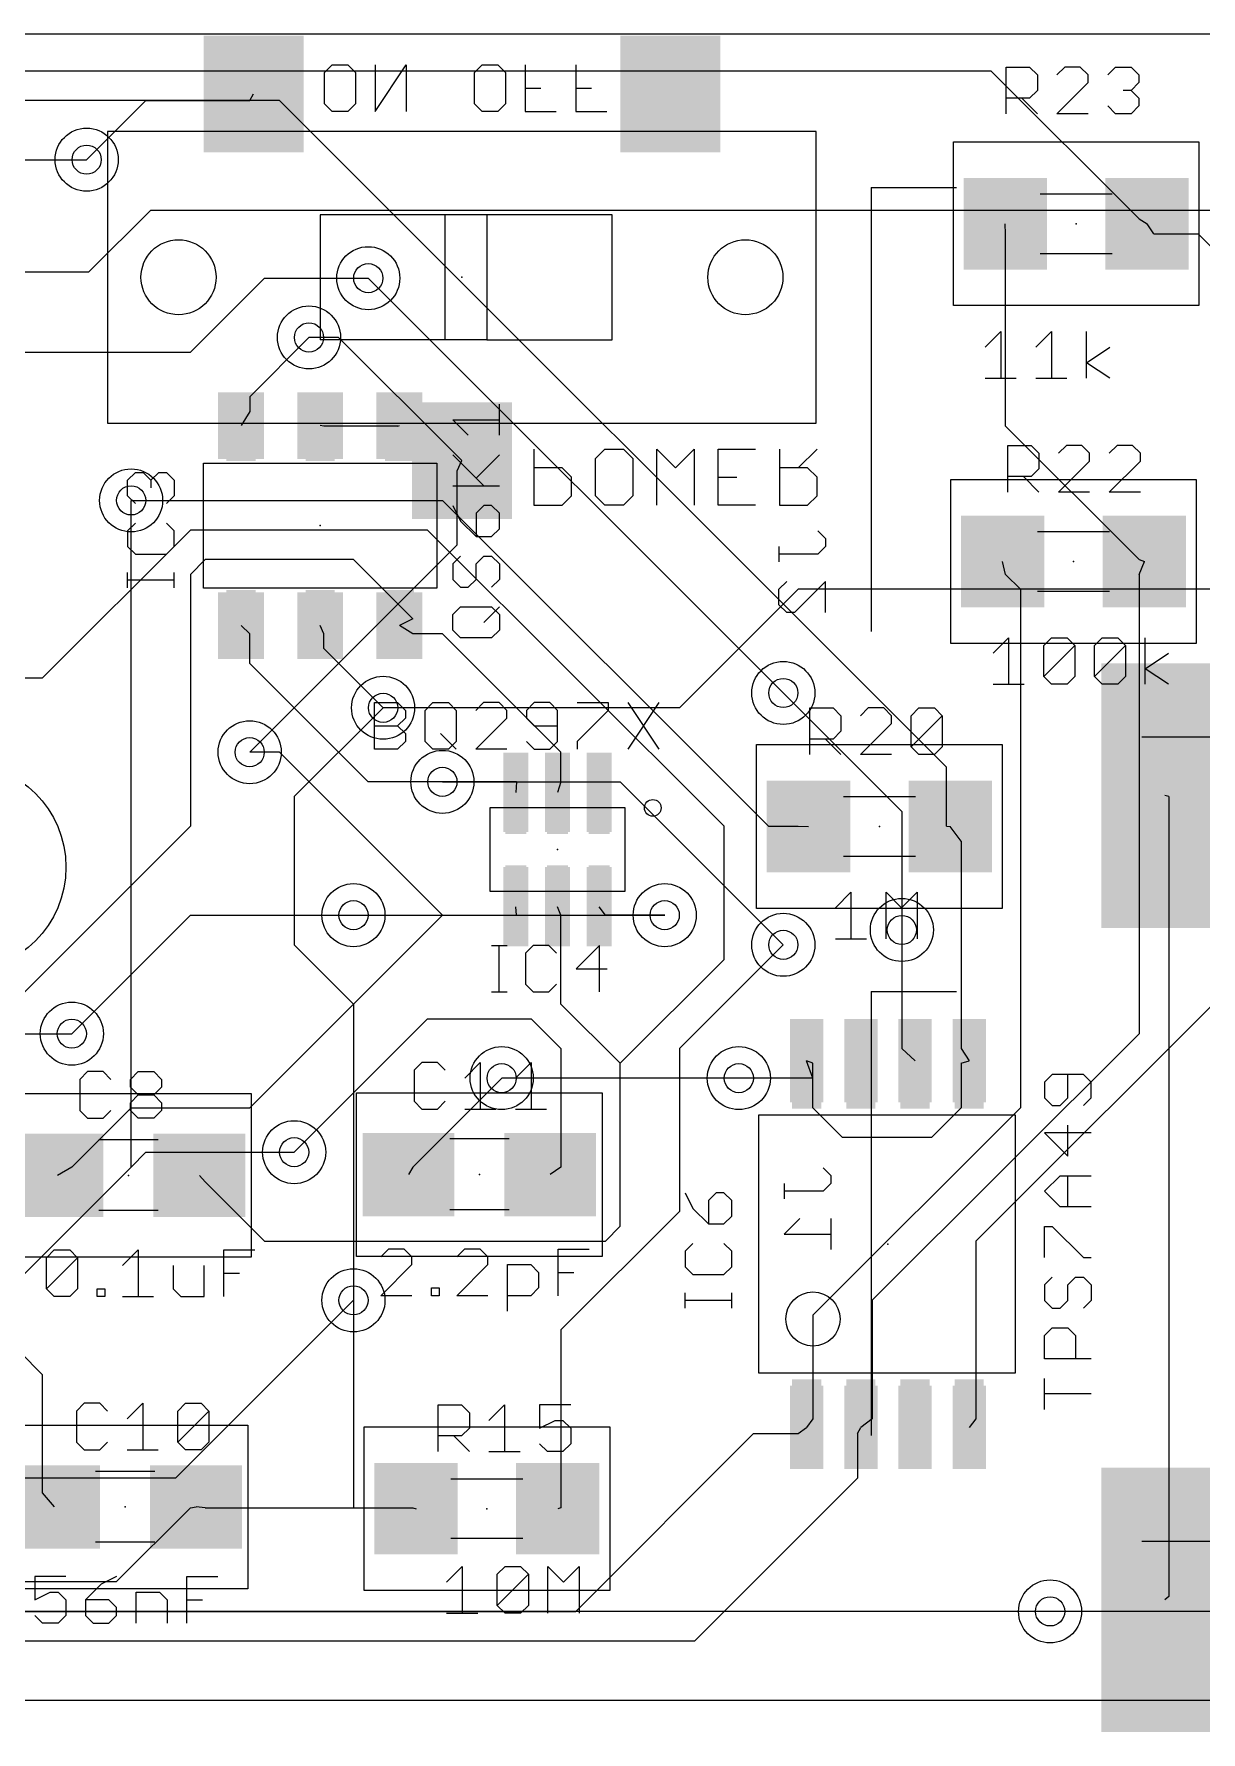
# Model space of a CAD drawing. Extents: x -0.09 to 4.03, y -0.1 to 0.91.
# Drawn here: x 2.908 to 3.459, y -0.015 to 0.787 of the extents above; entities that cross this region are included whole.
import ezdxf

# ---------------------------------------------------------------- set-up
doc = ezdxf.new("R2010")
doc.units = 0
for name, color, linetype in [('1', 22, 'CONTINUOUS'), ('16', 175, 'CONTINUOUS'), ('18', 82, 'CONTINUOUS'), ('20', 7, 'CONTINUOUS'), ('21', 253, 'CONTINUOUS'), ('22', 253, 'CONTINUOUS'), ('23', 7, 'CONTINUOUS'), ('24', 7, 'CONTINUOUS'), ('25', 253, 'CONTINUOUS'), ('27', 253, 'CONTINUOUS'), ('28', 253, 'CONTINUOUS'), ('39', 22, 'CONTINUOUS'), ('44', 253, 'CONTINUOUS'), ('51', 253, 'CONTINUOUS')]:
    doc.layers.add(name, color=color, linetype=linetype)

# ---------------------------------------------------------------- blocks, each defined once
blk = doc.blocks.new('RECT')
blk.add_solid([(-0.5, -0.5), (0.5, -0.5), (-0.5, 0.5), (0.5, 0.5)])
blk = doc.blocks.new('ROUNDV')
blk.add_circle((0, 0), 0.5)

msp = doc.modelspace()

# ---------------------------------------------------------------- linework, layer by layer
at = {"layer": '1'}
for p, q in [((2.73, 0.77), (3.36, 0.77)), ((3.36, 0.77), (3.43, 0.7)), ((3.024, 0.756), (2.779, 0.756)), ((3.339, 0.441), (3.024, 0.756)), ((2.898, 0.728), (2.933, 0.728)), ((3.43, 0.7), (3.43378, 0.697717)), ((3.367, 0.693), (3.36685, 0.697717)), ((3.367, 0.602), (3.367, 0.693)), ((3.437, 0.693), (3.43378, 0.697717)), ((3.437, 0.693), (3.458, 0.693)), ((3.458, 0.693), (3.542, 0.609)), ((3.066, 0.672), (3.262, 0.476)), ((3.038, 0.644), (3.01, 0.616)), ((3.01, 0.616), (3.01, 0.609)), ((3.01, 0.609), (3.005906, 0.602362)), ((3.045, 0.602), (3.043307, 0.602362)), ((3.08, 0.602), (3.045, 0.602)), ((3.08, 0.602), (3.080709, 0.602362)), ((3.43, 0.539), (3.367, 0.602)), ((2.954, 0.567), (3.101, 0.567)), ((3.101, 0.567), (3.255, 0.413)), ((2.982, 0.553), (2.912, 0.483)), ((3.094, 0.553), (2.982, 0.553)), ((3.234, 0.413), (3.094, 0.553)), ((2.989, 0.539), (2.982, 0.532)), ((3.059, 0.539), (2.989, 0.539)), ((3.087, 0.511), (3.059, 0.539)), ((3.367, 0.532), (3.365591, 0.53811)), ((3.43, 0.539), (3.43252, 0.53811)), ((3.43, 0.532), (3.43252, 0.53811)), ((2.982, 0.532), (2.982, 0.413)), ((3.367, 0.532), (3.374, 0.525)), ((3.43, 0.532), (3.43, 0.315)), ((3.374, 0.525), (3.374, 0.28)), ((3.01, 0.504), (3.005906, 0.507874)), ((3.045, 0.504), (3.043307, 0.507874)), ((3.087, 0.511), (3.080709, 0.507874)), ((3.087, 0.504), (3.080709, 0.507874)), ((3.01, 0.49), (3.01, 0.504)), ((3.045, 0.497), (3.045, 0.504)), ((3.101, 0.504), (3.087, 0.504)), ((3.157, 0.448), (3.101, 0.504)), ((3.066, 0.434), (3.01, 0.49)), ((3.073, 0.469), (3.045, 0.497)), ((2.912, 0.483), (2.772, 0.483)), ((3.024, 0.448), (3.01, 0.448)), ((3.101, 0.371), (3.024, 0.448)), ((3.157, 0.434), (3.157, 0.448)), ((3.101, 0.434), (3.066, 0.434)), ((3.136, 0.434), (3.101, 0.434)), ((3.136, 0.434), (3.135709, 0.429008)), ((3.157, 0.434), (3.155394, 0.429008)), ((3.339, 0.413), (3.339, 0.441)), ((2.982, 0.413), (2.884, 0.315)), ((3.234, 0.35), (3.234, 0.413)), ((3.255, 0.413), (3.269, 0.413)), ((3.269, 0.413), (3.273898, 0.412874)), ((3.339, 0.413), (3.340827, 0.412874)), ((3.346, 0.406), (3.340827, 0.412874)), ((3.346, 0.406), (3.346, 0.308)), ((3.542, 0.406), (3.353, 0.217)), ((2.926, 0.315), (2.982, 0.371)), ((2.982, 0.371), (3.059, 0.371)), ((3.01, 0.28), (3.101, 0.371)), ((3.101, 0.371), (3.136, 0.371)), ((3.136, 0.371), (3.135709, 0.375008)), ((3.157, 0.371), (3.155394, 0.375008)), ((3.157, 0.329), (3.157, 0.371)), ((3.178, 0.371), (3.175079, 0.375008)), ((3.206, 0.371), (3.178, 0.371)), ((3.318, 0.364), (3.318, 0.308)), ((3.262, 0.357), (3.213, 0.308)), ((3.185, 0.301), (3.234, 0.35)), ((3.185, 0.301), (3.157, 0.329)), ((3.031, 0.259), (3.094, 0.322)), ((3.094, 0.322), (3.143, 0.322)), ((3.143, 0.322), (3.157, 0.308)), ((3.43, 0.315), (3.304, 0.189)), ((3.157, 0.308), (3.157, 0.252)), ((3.213, 0.308), (3.213, 0.231)), ((3.318, 0.308), (3.324213, 0.302205)), ((3.346, 0.308), (3.349803, 0.302205)), ((3.185, 0.224), (3.185, 0.301)), ((3.276, 0.301), (3.273031, 0.302205)), ((3.276, 0.294), (3.273031, 0.302205)), ((3.276, 0.294), (3.276, 0.301)), ((3.346, 0.301), (3.349803, 0.302205)), ((3.346, 0.301), (3.346, 0.28)), ((3.129, 0.294), (3.087, 0.252)), ((3.276, 0.294), (3.241, 0.294)), ((3.276, 0.28), (3.276, 0.294)), ((2.926, 0.252), (2.954, 0.28)), ((2.954, 0.28), (3.01, 0.28)), ((3.374, 0.28), (3.276, 0.182)), ((3.29, 0.266), (3.276, 0.28)), ((3.346, 0.28), (3.332, 0.266)), ((3.332, 0.266), (3.29, 0.266)), ((2.926, 0.252), (2.919291, 0.248031)), ((3.087, 0.252), (3.085039, 0.248425)), ((3.157, 0.252), (3.151969, 0.248425)), ((2.989, 0.245), (2.98622, 0.248031)), ((2.989, 0.245), (3.017, 0.217)), ((3.213, 0.231), (3.157, 0.175)), ((3.017, 0.217), (3.178, 0.217)), ((3.178, 0.217), (3.185, 0.224)), ((3.353, 0.217), (3.353, 0.133)), ((2.863, 0.203), (2.912, 0.154)), ((3.059, 0.189), (3.059, 0.091)), ((3.304, 0.189), (3.304, 0.133)), ((3.276, 0.182), (3.276, 0.133)), ((3.157, 0.175), (3.157, 0.091)), ((2.912, 0.154), (2.912, 0.098)), ((3.269, 0.126), (3.273031, 0.128976)), ((3.276, 0.133), (3.273031, 0.128976)), ((3.297, 0.126), (3.298622, 0.128976)), ((3.304, 0.133), (3.298622, 0.128976)), ((3.353, 0.133), (3.349803, 0.128976)), ((3.164, 0.042), (3.248, 0.126)), ((3.248, 0.126), (3.269, 0.126)), ((3.297, 0.126), (3.297, 0.105)), ((3.297, 0.105), (3.22, 0.028)), ((2.912, 0.098), (2.917717, 0.091339)), ((2.982, 0.091), (2.947, 0.056)), ((2.982, 0.091), (2.984646, 0.091339)), ((2.989, 0.091), (2.984646, 0.091339)), ((2.989, 0.091), (3.059, 0.091)), ((3.059, 0.091), (3.087, 0.091)), ((3.087, 0.091), (3.088583, 0.090551)), ((3.157, 0.091), (3.155512, 0.090551)), ((2.947, 0.056), (2.779, 0.056)), ((2.737, 0.042), (3.164, 0.042)), ((3.864, 0.042), (3.388, 0.042)), ((3.22, 0.028), (2.73, 0.028))]:
    msp.add_line(p, q, dxfattribs=at)
at = {"layer": '16'}
for p, q in [((2.933, 0.728), (2.961, 0.756)), ((2.961, 0.756), (3.01, 0.756)), ((3.01, 0.756), (3.011811, 0.759055)), ((2.934091, 0.675008), (2.96324, 0.704157)), ((2.96324, 0.704157), (3.587097, 0.704157)), ((1.709596, 0.675008), (2.934091, 0.675008)), ((2.982, 0.637), (3.017, 0.672)), ((3.017, 0.672), (3.066, 0.672)), ((3.052, 0.644), (3.038, 0.644)), ((3.108, 0.588), (3.052, 0.644)), ((2.737, 0.637), (2.982, 0.637)), ((3.108, 0.588), (3.110236, 0.585827)), ((3.108, 0.581), (3.110236, 0.585827)), ((3.108, 0.546), (3.108, 0.581)), ((2.954, 0.252), (2.954, 0.567)), ((3.01, 0.448), (3.108, 0.546)), ((3.269, 0.525), (3.213, 0.469)), ((3.542, 0.525), (3.269, 0.525)), ((3.262, 0.476), (3.318, 0.42)), ((3.073, 0.469), (3.031, 0.427)), ((3.213, 0.469), (3.073, 0.469)), ((3.101, 0.434), (3.185, 0.434)), ((3.185, 0.434), (3.262, 0.357)), ((3.031, 0.427), (3.031, 0.357)), ((3.444, 0.427), (3.442165, 0.4275)), ((3.444, 0.427), (3.444, 0.049)), ((3.318, 0.42), (3.318, 0.364)), ((3.059, 0.371), (3.206, 0.371)), ((3.031, 0.357), (3.059, 0.329)), ((3.059, 0.329), (3.059, 0.189)), ((2.674, 0.315), (2.926, 0.315)), ((3.241, 0.294), (3.129, 0.294)), ((2.954, 0.252), (2.961, 0.259)), ((2.961, 0.259), (3.031, 0.259)), ((2.877, 0.175), (2.954, 0.252)), ((3.059, 0.189), (2.975, 0.105)), ((2.975, 0.105), (1.806, 0.105)), ((3.444, 0.049), (3.442165, 0.0475)), ((3.388, 0.042), (1.477, 0.042))]:
    msp.add_line(p, q, dxfattribs=at)
at = {"layer": '20'}
for p, q in [((0.03937, 0.787402), (3.937008, 0.787402)), ((0.03937, 0), (3.937008, 0))]:
    msp.add_line(p, q, dxfattribs=at)
for centre, radius in [((2.976378, 0.672441), 0.017717), ((3.244094, 0.672441), 0.017717), ((2.874016, 0.393701), 0.049213)]:
    msp.add_circle(centre, radius, dxfattribs=at)
at = {"layer": '21'}
for p, q in [((2.988189, 0.525591), (2.988189, 0.584646)), ((3.098425, 0.584646), (3.098425, 0.525591)), ((3.250394, 0.276614), (3.371457, 0.276614)), ((3.250394, 0.154567), (3.250394, 0.276614)), ((3.371457, 0.276614), (3.371457, 0.154567)), ((3.371457, 0.154567), (3.250394, 0.154567))]:
    msp.add_line(p, q, dxfattribs=at)
for centre, radius in [((3.200349, 0.421693), 0.003937), ((3.275984, 0.180157), 0.012795)]:
    msp.add_circle(centre, radius, dxfattribs=at)
at = {"layer": '22'}
for p, q in [((3.277559, 0.741339), (2.942913, 0.741339)), ((2.942913, 0.741339), (2.942913, 0.603543)), ((3.277559, 0.603543), (3.277559, 0.741339)), ((3.303504, 0.714921), (3.303504, 0.505079)), ((3.303504, 0.714921), (3.343819, 0.714921)), ((3.102362, 0.701969), (3.043307, 0.701969)), ((3.043307, 0.701969), (3.043307, 0.642913)), ((3.102362, 0.642913), (3.102362, 0.701969)), ((3.122047, 0.701969), (3.102362, 0.701969)), ((3.181102, 0.701969), (3.122047, 0.701969)), ((3.122047, 0.701969), (3.122047, 0.642913)), ((3.181102, 0.642913), (3.181102, 0.701969)), ((3.122047, 0.642913), (3.043307, 0.642913)), ((3.122047, 0.642913), (3.181102, 0.642913)), ((2.942913, 0.603543), (3.277559, 0.603543)), ((3.278307, 0.552606), (3.281976, 0.548937)), ((3.281976, 0.548937), (3.281976, 0.545267)), ((3.259958, 0.545267), (3.259958, 0.537927)), ((3.278307, 0.541597), (3.259958, 0.541597)), ((3.281976, 0.545267), (3.278307, 0.541597)), ((3.259958, 0.524996), (3.263627, 0.528666)), ((3.259958, 0.517656), (3.259958, 0.524996)), ((3.281976, 0.528666), (3.267297, 0.513987)), ((3.281976, 0.513987), (3.281976, 0.528666)), ((3.263627, 0.513987), (3.259958, 0.517656)), ((3.267297, 0.513987), (3.263627, 0.513987)), ((3.814134, 0.455079), (3.431319, 0.455079)), ((3.303504, 0.334921), (3.303504, 0.125079)), ((3.303504, 0.334921), (3.343819, 0.334921)), ((3.280748, 0.251583), (3.284417, 0.247913)), ((3.262399, 0.244243), (3.262399, 0.236904)), ((3.284417, 0.244243), (3.280748, 0.240573)), ((3.284417, 0.247913), (3.284417, 0.244243)), ((3.280748, 0.240573), (3.262399, 0.240573)), ((3.269738, 0.227642), (3.262399, 0.220303)), ((3.284417, 0.227642), (3.284417, 0.212963)), ((3.262399, 0.220303), (3.284417, 0.220303)), ((3.814134, 0.075079), (3.431319, 0.075079))]:
    msp.add_line(p, q, dxfattribs=at)
at = {"layer": '23'}
for p in [(3.400315, 0.697717), (3.043307, 0.555118), (3.399055, 0.53811), (3.307362, 0.412874), (3.155394, 0.402008), (2.952756, 0.248031), (3.118504, 0.248425), (3.311417, 0.215591), (2.951181, 0.091339), (3.122047, 0.090551)]:
    msp.add_point(p, dxfattribs=at)
at = {"layer": '24'}
msp.add_point((3.110236, 0.672441), dxfattribs=at)
at = {"layer": '25'}
for p, q in [((3.367315, 0.749717), (3.367315, 0.771735)), ((3.367315, 0.771735), (3.378324, 0.771735)), ((3.378324, 0.771735), (3.381994, 0.768065)), ((3.394925, 0.771735), (3.391255, 0.768065)), ((3.402265, 0.771735), (3.394925, 0.771735)), ((3.405935, 0.768065), (3.402265, 0.771735)), ((3.415196, 0.768065), (3.418866, 0.771735)), ((3.418866, 0.771735), (3.426205, 0.771735)), ((3.426205, 0.771735), (3.429875, 0.768065)), ((3.381994, 0.768065), (3.381994, 0.760726)), ((3.391255, 0.749717), (3.405935, 0.764396)), ((3.405935, 0.764396), (3.405935, 0.768065)), ((3.429875, 0.764396), (3.426205, 0.760726)), ((3.429875, 0.768065), (3.429875, 0.764396)), ((3.378324, 0.757056), (3.367315, 0.757056)), ((3.374655, 0.757056), (3.381994, 0.749717)), ((3.381994, 0.760726), (3.378324, 0.757056)), ((3.426205, 0.760726), (3.422535, 0.760726)), ((3.426205, 0.760726), (3.429875, 0.757056)), ((3.429875, 0.757056), (3.429875, 0.753386)), ((3.405935, 0.749717), (3.391255, 0.749717)), ((3.418866, 0.749717), (3.415196, 0.753386)), ((3.426205, 0.749717), (3.418866, 0.749717)), ((3.429875, 0.753386), (3.426205, 0.749717)), ((3.368063, 0.570898), (3.368063, 0.592916)), ((3.368063, 0.592916), (3.379072, 0.592916)), ((3.379072, 0.592916), (3.382742, 0.589247)), ((3.382742, 0.589247), (3.382742, 0.581907)), ((3.395673, 0.592916), (3.392003, 0.589247)), ((3.403013, 0.592916), (3.395673, 0.592916)), ((3.406683, 0.589247), (3.403013, 0.592916)), ((3.406683, 0.585577), (3.406683, 0.589247)), ((3.419614, 0.592916), (3.415944, 0.589247)), ((3.426953, 0.592916), (3.419614, 0.592916)), ((3.430623, 0.589247), (3.426953, 0.592916)), ((3.430623, 0.585577), (3.430623, 0.589247)), ((2.952359, 0.576532), (2.956029, 0.580202)), ((2.956029, 0.580202), (2.959699, 0.580202)), ((2.959699, 0.580202), (2.963369, 0.576532)), ((2.963369, 0.576532), (2.967038, 0.580202)), ((2.967038, 0.580202), (2.970708, 0.580202)), ((2.970708, 0.580202), (2.974378, 0.576532)), ((3.379072, 0.578237), (3.368063, 0.578237)), ((3.375403, 0.578237), (3.382742, 0.570898)), ((3.382742, 0.581907), (3.379072, 0.578237)), ((3.392003, 0.570898), (3.406683, 0.585577)), ((3.415944, 0.570898), (3.430623, 0.585577)), ((2.952359, 0.569193), (2.952359, 0.576532)), ((2.963369, 0.576532), (2.963369, 0.572862)), ((2.974378, 0.576532), (2.974378, 0.569193)), ((3.406683, 0.570898), (3.392003, 0.570898)), ((3.430623, 0.570898), (3.415944, 0.570898)), ((2.956029, 0.565523), (2.952359, 0.569193)), ((2.974378, 0.569193), (2.970708, 0.565523)), ((2.956029, 0.556261), (2.952359, 0.552592)), ((2.974378, 0.552592), (2.970708, 0.556261)), ((2.952359, 0.552592), (2.952359, 0.545252)), ((2.974378, 0.545252), (2.974378, 0.552592)), ((2.952359, 0.545252), (2.956029, 0.541582)), ((2.956029, 0.541582), (2.970708, 0.541582)), ((2.970708, 0.541582), (2.974378, 0.545252)), ((2.952359, 0.525622), (2.952359, 0.532962)), ((2.974378, 0.525622), (2.974378, 0.532962)), ((2.974378, 0.529292), (2.952359, 0.529292)), ((3.27452, 0.446882), (3.27452, 0.468901)), ((3.27452, 0.468901), (3.285529, 0.468901)), ((3.285529, 0.468901), (3.289199, 0.465231)), ((3.30213, 0.468901), (3.29846, 0.465231)), ((3.309469, 0.468901), (3.30213, 0.468901)), ((3.313139, 0.465231), (3.309469, 0.468901)), ((3.322401, 0.465231), (3.32607, 0.468901)), ((3.32607, 0.468901), (3.33341, 0.468901)), ((3.33341, 0.468901), (3.33708, 0.465231)), ((3.289199, 0.457891), (3.285529, 0.454221)), ((3.289199, 0.465231), (3.289199, 0.457891)), ((3.29846, 0.446882), (3.313139, 0.461561)), ((3.313139, 0.461561), (3.313139, 0.465231)), ((3.322401, 0.450552), (3.322401, 0.465231)), ((3.322401, 0.450552), (3.33708, 0.465231)), ((3.33708, 0.465231), (3.33708, 0.450552)), ((3.285529, 0.454221), (3.27452, 0.454221)), ((3.281859, 0.454221), (3.289199, 0.446882)), ((3.32607, 0.446882), (3.322401, 0.450552)), ((3.33708, 0.450552), (3.33341, 0.446882)), ((3.313139, 0.446882), (3.29846, 0.446882)), ((3.33341, 0.446882), (3.32607, 0.446882)), ((3.124222, 0.356719), (3.131561, 0.356719)), ((3.127892, 0.334701), (3.127892, 0.356719)), ((3.143852, 0.356719), (3.140182, 0.35305)), ((3.151191, 0.356719), (3.143852, 0.356719)), ((3.154861, 0.35305), (3.151191, 0.356719)), ((3.175132, 0.356719), (3.164123, 0.34571)), ((3.175132, 0.334701), (3.175132, 0.356719)), ((3.140182, 0.35305), (3.140182, 0.338371)), ((3.164123, 0.34571), (3.178802, 0.34571)), ((3.140182, 0.338371), (3.143852, 0.334701)), ((3.151191, 0.334701), (3.154861, 0.338371)), ((3.124222, 0.334701), (3.131561, 0.334701)), ((3.143852, 0.334701), (3.151191, 0.334701)), ((2.933426, 0.29705), (2.929756, 0.29338)), ((2.940765, 0.29705), (2.933426, 0.29705)), ((2.944435, 0.29338), (2.940765, 0.29705)), ((2.953696, 0.29338), (2.957366, 0.29705)), ((2.957366, 0.29705), (2.964706, 0.29705)), ((2.964706, 0.29705), (2.968375, 0.29338)), ((3.0913, 0.301381), (3.08763, 0.297711)), ((3.08763, 0.297711), (3.08763, 0.283032)), ((3.098639, 0.301381), (3.0913, 0.301381)), ((3.102309, 0.297711), (3.098639, 0.301381)), ((3.11157, 0.294041), (3.11891, 0.301381)), ((3.11891, 0.301381), (3.11891, 0.279362)), ((3.135511, 0.294041), (3.14285, 0.301381)), ((3.14285, 0.301381), (3.14285, 0.279362)), ((2.929756, 0.29338), (2.929756, 0.278701)), ((2.953696, 0.289711), (2.953696, 0.29338)), ((2.957366, 0.286041), (2.953696, 0.289711)), ((2.968375, 0.289711), (2.964706, 0.286041)), ((2.968375, 0.29338), (2.968375, 0.289711)), ((2.953696, 0.282371), (2.957366, 0.286041)), ((2.953696, 0.278701), (2.953696, 0.282371)), ((2.957366, 0.286041), (2.964706, 0.286041)), ((2.964706, 0.286041), (2.968375, 0.282371)), ((2.968375, 0.282371), (2.968375, 0.278701)), ((3.08763, 0.283032), (3.0913, 0.279362)), ((3.098639, 0.279362), (3.102309, 0.283032)), ((2.929756, 0.278701), (2.933426, 0.275031)), ((2.933426, 0.275031), (2.940765, 0.275031)), ((2.940765, 0.275031), (2.944435, 0.278701)), ((2.957366, 0.275031), (2.953696, 0.278701)), ((2.964706, 0.275031), (2.957366, 0.275031)), ((2.968375, 0.278701), (2.964706, 0.275031)), ((3.0913, 0.279362), (3.098639, 0.279362)), ((3.11157, 0.279362), (3.12625, 0.279362)), ((3.135511, 0.279362), (3.15019, 0.279362)), ((3.215627, 0.239808), (3.219297, 0.232469)), ((3.230306, 0.239808), (3.226636, 0.236138)), ((3.226636, 0.236138), (3.226636, 0.225129)), ((3.233976, 0.239808), (3.230306, 0.239808)), ((3.237646, 0.236138), (3.233976, 0.239808)), ((3.237646, 0.228799), (3.237646, 0.236138)), ((3.219297, 0.232469), (3.226636, 0.225129)), ((3.226636, 0.225129), (3.233976, 0.225129)), ((3.233976, 0.225129), (3.237646, 0.228799)), ((3.219297, 0.215868), (3.215627, 0.212198)), ((3.215627, 0.212198), (3.215627, 0.204858)), ((3.237646, 0.212198), (3.233976, 0.215868)), ((3.237646, 0.204858), (3.237646, 0.212198)), ((3.215627, 0.204858), (3.219297, 0.201189)), ((3.219297, 0.201189), (3.233976, 0.201189)), ((3.233976, 0.201189), (3.237646, 0.204858)), ((3.215627, 0.185228), (3.215627, 0.192568)), ((3.237646, 0.188898), (3.215627, 0.188898)), ((3.237646, 0.185228), (3.237646, 0.192568)), ((2.931851, 0.140357), (2.928181, 0.136687)), ((2.928181, 0.136687), (2.928181, 0.122008)), ((2.93919, 0.140357), (2.931851, 0.140357)), ((2.94286, 0.136687), (2.93919, 0.140357)), ((2.952122, 0.133018), (2.959461, 0.140357)), ((2.959461, 0.140357), (2.959461, 0.118339)), ((2.976062, 0.136687), (2.979732, 0.140357)), ((2.976062, 0.122008), (2.976062, 0.136687)), ((2.976062, 0.122008), (2.990741, 0.136687)), ((2.979732, 0.140357), (2.987071, 0.140357)), ((2.987071, 0.140357), (2.990741, 0.136687)), ((2.990741, 0.136687), (2.990741, 0.122008)), ((3.099047, 0.117551), (3.099047, 0.13957)), ((3.099047, 0.13957), (3.110057, 0.13957)), ((3.110057, 0.13957), (3.113726, 0.1359)), ((3.122988, 0.13223), (3.130327, 0.13957)), ((3.130327, 0.13957), (3.130327, 0.117551)), ((3.161607, 0.13957), (3.146928, 0.13957)), ((3.146928, 0.13957), (3.146928, 0.128561)), ((3.113726, 0.128561), (3.110057, 0.124891)), ((3.113726, 0.1359), (3.113726, 0.128561)), ((3.146928, 0.128561), (3.154268, 0.13223)), ((3.154268, 0.13223), (3.157938, 0.13223)), ((3.157938, 0.13223), (3.161607, 0.128561)), ((3.161607, 0.128561), (3.161607, 0.121221)), ((2.928181, 0.122008), (2.931851, 0.118339)), ((2.93919, 0.118339), (2.94286, 0.122008)), ((2.979732, 0.118339), (2.976062, 0.122008)), ((2.990741, 0.122008), (2.987071, 0.118339)), ((3.110057, 0.124891), (3.099047, 0.124891)), ((3.106387, 0.124891), (3.113726, 0.117551)), ((3.150598, 0.117551), (3.146928, 0.121221)), ((3.161607, 0.121221), (3.157938, 0.117551)), ((2.931851, 0.118339), (2.93919, 0.118339)), ((2.952122, 0.118339), (2.966801, 0.118339)), ((2.987071, 0.118339), (2.979732, 0.118339)), ((3.122988, 0.117551), (3.137667, 0.117551)), ((3.157938, 0.117551), (3.150598, 0.117551))]:
    msp.add_line(p, q, dxfattribs=at)
at = {"layer": '27'}
for p, q in [((3.357315, 0.639396), (3.364655, 0.646735)), ((3.364655, 0.646735), (3.364655, 0.624717)), ((3.381255, 0.639396), (3.388595, 0.646735)), ((3.388595, 0.646735), (3.388595, 0.624717)), ((3.405196, 0.624717), (3.405196, 0.646735)), ((3.405196, 0.632056), (3.416205, 0.639396)), ((3.416205, 0.624717), (3.405196, 0.632056)), ((3.357315, 0.624717), (3.371994, 0.624717)), ((3.381255, 0.624717), (3.395935, 0.624717)), ((3.127921, 0.597762), (3.127921, 0.612441)), ((3.113242, 0.597762), (3.105903, 0.605101)), ((3.105903, 0.605101), (3.127921, 0.605101)), ((3.120582, 0.573821), (3.105903, 0.5885)), ((3.116912, 0.577491), (3.127921, 0.5885)), ((3.105903, 0.573821), (3.127921, 0.573821)), ((3.105903, 0.56456), (3.109572, 0.55722)), ((3.120582, 0.56456), (3.116912, 0.56089)), ((3.124251, 0.56456), (3.120582, 0.56456)), ((3.127921, 0.56089), (3.124251, 0.56456)), ((3.109572, 0.55722), (3.116912, 0.549881)), ((3.116912, 0.56089), (3.116912, 0.549881)), ((3.127921, 0.553551), (3.127921, 0.56089)), ((3.116912, 0.549881), (3.124251, 0.549881)), ((3.124251, 0.549881), (3.127921, 0.553551)), ((3.109572, 0.54062), (3.105903, 0.53695)), ((3.116912, 0.53695), (3.120582, 0.54062)), ((3.120582, 0.54062), (3.124251, 0.54062)), ((3.124251, 0.54062), (3.127921, 0.53695)), ((3.105903, 0.53695), (3.105903, 0.52961)), ((3.105903, 0.52961), (3.109572, 0.52594)), ((3.113242, 0.52594), (3.116912, 0.52961)), ((3.116912, 0.52961), (3.116912, 0.53695)), ((3.127921, 0.52961), (3.124251, 0.52594)), ((3.127921, 0.53695), (3.127921, 0.52961)), ((3.109572, 0.52594), (3.113242, 0.52594)), ((3.105903, 0.513009), (3.109572, 0.516679)), ((3.109572, 0.516679), (3.124251, 0.516679)), ((3.120582, 0.50934), (3.127921, 0.516679)), ((3.124251, 0.516679), (3.127921, 0.513009)), ((3.105903, 0.50567), (3.105903, 0.513009)), ((3.109572, 0.502), (3.105903, 0.50567)), ((3.127921, 0.50567), (3.124251, 0.502)), ((3.127921, 0.513009), (3.127921, 0.50567)), ((3.124251, 0.502), (3.109572, 0.502)), ((3.361055, 0.494789), (3.368395, 0.502129)), ((3.368395, 0.502129), (3.368395, 0.48011)), ((3.384996, 0.498459), (3.388665, 0.502129)), ((3.384996, 0.48378), (3.384996, 0.498459)), ((3.384996, 0.48378), (3.399675, 0.498459)), ((3.388665, 0.502129), (3.396005, 0.502129)), ((3.396005, 0.502129), (3.399675, 0.498459)), ((3.399675, 0.498459), (3.399675, 0.48378)), ((3.408936, 0.498459), (3.412606, 0.502129)), ((3.408936, 0.48378), (3.408936, 0.498459)), ((3.408936, 0.48378), (3.423615, 0.498459)), ((3.412606, 0.502129), (3.419945, 0.502129)), ((3.419945, 0.502129), (3.423615, 0.498459)), ((3.423615, 0.498459), (3.423615, 0.48378)), ((3.432876, 0.48011), (3.432876, 0.502129)), ((3.432876, 0.48745), (3.443886, 0.494789)), ((3.388665, 0.48011), (3.384996, 0.48378)), ((3.399675, 0.48378), (3.396005, 0.48011)), ((3.412606, 0.48011), (3.408936, 0.48378)), ((3.423615, 0.48378), (3.419945, 0.48011)), ((3.443886, 0.48011), (3.432876, 0.48745)), ((3.361055, 0.48011), (3.375734, 0.48011)), ((3.396005, 0.48011), (3.388665, 0.48011)), ((3.419945, 0.48011), (3.412606, 0.48011)), ((3.068869, 0.449441), (3.068869, 0.47146)), ((3.068869, 0.47146), (3.079878, 0.47146)), ((3.079878, 0.47146), (3.083548, 0.46779)), ((3.083548, 0.46779), (3.083548, 0.46412)), ((3.09281, 0.46779), (3.096479, 0.47146)), ((3.09281, 0.453111), (3.09281, 0.46779)), ((3.096479, 0.47146), (3.103819, 0.47146)), ((3.103819, 0.47146), (3.107489, 0.46779)), ((3.107489, 0.46779), (3.107489, 0.453111)), ((3.12042, 0.47146), (3.11675, 0.46779)), ((3.127759, 0.47146), (3.12042, 0.47146)), ((3.131429, 0.46779), (3.127759, 0.47146)), ((3.131429, 0.46412), (3.131429, 0.46779)), ((3.14436, 0.47146), (3.14069, 0.46779)), ((3.14069, 0.46779), (3.14069, 0.46412)), ((3.1517, 0.47146), (3.14436, 0.47146)), ((3.15537, 0.46779), (3.1517, 0.47146)), ((3.15537, 0.453111), (3.15537, 0.46779)), ((3.164631, 0.47146), (3.17931, 0.47146)), ((3.17931, 0.46779), (3.164631, 0.453111)), ((3.17931, 0.47146), (3.17931, 0.46779)), ((3.188571, 0.47146), (3.20325, 0.449441)), ((3.20325, 0.47146), (3.188571, 0.449441)), ((3.068869, 0.46045), (3.079878, 0.46045)), ((3.083548, 0.46412), (3.079878, 0.46045)), ((3.079878, 0.46045), (3.083548, 0.456781)), ((3.11675, 0.449441), (3.131429, 0.46412)), ((3.14069, 0.46412), (3.14436, 0.46045)), ((3.14436, 0.46045), (3.15537, 0.46045)), ((3.079878, 0.449441), (3.068869, 0.449441)), ((3.083548, 0.453111), (3.079878, 0.449441)), ((3.083548, 0.456781), (3.083548, 0.453111)), ((3.096479, 0.449441), (3.09281, 0.453111)), ((3.103819, 0.449441), (3.096479, 0.449441)), ((3.100149, 0.456781), (3.107489, 0.449441)), ((3.107489, 0.453111), (3.103819, 0.449441)), ((3.131429, 0.449441), (3.11675, 0.449441)), ((3.14069, 0.453111), (3.14436, 0.449441)), ((3.14436, 0.449441), (3.1517, 0.449441)), ((3.1517, 0.449441), (3.15537, 0.453111)), ((3.164631, 0.453111), (3.164631, 0.449441)), ((3.286606, 0.374514), (3.293946, 0.381853)), ((3.293946, 0.381853), (3.293946, 0.359835)), ((3.310547, 0.359835), (3.310547, 0.381853)), ((3.310547, 0.381853), (3.317886, 0.374514)), ((3.317886, 0.374514), (3.325226, 0.381853)), ((3.325226, 0.381853), (3.325226, 0.359835)), ((3.286606, 0.359835), (3.301285, 0.359835)), ((3.389021, 0.295755), (3.385351, 0.292085)), ((3.385351, 0.292085), (3.385351, 0.284746)), ((3.4037, 0.295755), (3.389021, 0.295755)), ((3.396361, 0.284746), (3.396361, 0.295755)), ((3.40737, 0.292085), (3.4037, 0.295755)), ((3.40737, 0.284746), (3.40737, 0.292085)), ((3.385351, 0.284746), (3.389021, 0.281076)), ((3.389021, 0.281076), (3.392691, 0.281076)), ((3.392691, 0.281076), (3.396361, 0.284746)), ((3.4037, 0.281076), (3.40737, 0.284746)), ((3.40737, 0.268145), (3.385351, 0.268145)), ((3.385351, 0.268145), (3.396361, 0.257135)), ((3.396361, 0.257135), (3.396361, 0.271814)), ((3.385351, 0.240534), (3.392691, 0.247874)), ((3.392691, 0.247874), (3.40737, 0.247874)), ((3.396361, 0.233195), (3.396361, 0.247874)), ((3.392691, 0.233195), (3.385351, 0.240534)), ((3.40737, 0.233195), (3.392691, 0.233195)), ((3.385351, 0.209254), (3.385351, 0.223934)), ((3.385351, 0.223934), (3.389021, 0.223934)), ((3.389021, 0.223934), (3.4037, 0.209254)), ((2.914008, 0.209128), (2.917678, 0.212798)), ((2.914008, 0.194449), (2.914008, 0.209128)), ((2.914008, 0.194449), (2.928687, 0.209128)), ((2.917678, 0.212798), (2.925017, 0.212798)), ((2.925017, 0.212798), (2.928687, 0.209128)), ((2.928687, 0.209128), (2.928687, 0.194449)), ((2.949919, 0.205459), (2.957258, 0.212798)), ((2.957258, 0.212798), (2.957258, 0.19078)), ((2.997799, 0.19078), (2.997799, 0.212798)), ((2.997799, 0.212798), (3.012479, 0.212798)), ((3.075552, 0.213192), (3.071882, 0.209522)), ((3.082891, 0.213192), (3.075552, 0.213192)), ((3.086561, 0.209522), (3.082891, 0.213192)), ((3.086561, 0.205852), (3.086561, 0.209522)), ((3.111462, 0.213192), (3.107793, 0.209522)), ((3.118802, 0.213192), (3.111462, 0.213192)), ((3.122472, 0.209522), (3.118802, 0.213192)), ((3.122472, 0.205852), (3.122472, 0.209522)), ((3.155673, 0.191173), (3.155673, 0.213192)), ((3.155673, 0.213192), (3.170353, 0.213192)), ((3.4037, 0.209254), (3.40737, 0.209254)), ((2.973859, 0.205459), (2.973859, 0.194449)), ((2.988538, 0.19078), (2.988538, 0.205459)), ((2.997799, 0.201789), (3.005139, 0.201789)), ((3.071882, 0.191173), (3.086561, 0.205852)), ((3.107793, 0.191173), (3.122472, 0.205852)), ((3.131733, 0.183834), (3.131733, 0.205852)), ((3.131733, 0.205852), (3.142742, 0.205852)), ((3.142742, 0.205852), (3.146412, 0.202183)), ((3.146412, 0.202183), (3.146412, 0.194843)), ((3.155673, 0.202183), (3.163013, 0.202183)), ((2.917678, 0.19078), (2.914008, 0.194449)), ((2.928687, 0.194449), (2.925017, 0.19078)), ((2.937948, 0.19078), (2.937948, 0.194449)), ((2.937948, 0.194449), (2.941618, 0.194449)), ((2.941618, 0.194449), (2.941618, 0.19078)), ((2.973859, 0.194449), (2.977529, 0.19078)), ((3.095822, 0.191173), (3.095822, 0.194843)), ((3.095822, 0.194843), (3.099492, 0.194843)), ((3.099492, 0.194843), (3.099492, 0.191173)), ((3.146412, 0.194843), (3.142742, 0.191173)), ((3.389021, 0.199993), (3.385351, 0.196323)), ((3.385351, 0.196323), (3.385351, 0.188984)), ((3.396361, 0.196323), (3.400031, 0.199993)), ((3.396361, 0.188984), (3.396361, 0.196323)), ((3.400031, 0.199993), (3.4037, 0.199993)), ((3.4037, 0.199993), (3.40737, 0.196323)), ((3.40737, 0.196323), (3.40737, 0.188984)), ((2.925017, 0.19078), (2.917678, 0.19078)), ((2.941618, 0.19078), (2.937948, 0.19078)), ((2.949919, 0.19078), (2.964598, 0.19078)), ((2.977529, 0.19078), (2.988538, 0.19078)), ((3.086561, 0.191173), (3.071882, 0.191173)), ((3.099492, 0.191173), (3.095822, 0.191173)), ((3.122472, 0.191173), (3.107793, 0.191173)), ((3.142742, 0.191173), (3.131733, 0.191173)), ((3.385351, 0.188984), (3.389021, 0.185314)), ((3.389021, 0.185314), (3.392691, 0.185314)), ((3.392691, 0.185314), (3.396361, 0.188984)), ((3.40737, 0.188984), (3.4037, 0.185314)), ((3.385351, 0.172383), (3.389021, 0.176053)), ((3.385351, 0.161374), (3.385351, 0.172383)), ((3.389021, 0.176053), (3.396361, 0.176053)), ((3.396361, 0.176053), (3.400031, 0.172383)), ((3.400031, 0.172383), (3.400031, 0.161374)), ((3.40737, 0.161374), (3.385351, 0.161374)), ((3.385351, 0.137433), (3.385351, 0.152112)), ((3.40737, 0.144773), (3.385351, 0.144773)), ((2.923175, 0.058468), (2.908496, 0.058468)), ((2.908496, 0.058468), (2.908496, 0.047458)), ((2.947116, 0.058468), (2.939776, 0.054798)), ((2.980317, 0.036449), (2.980317, 0.058468)), ((2.980317, 0.058468), (2.994997, 0.058468)), ((3.102984, 0.055852), (3.110324, 0.063192)), ((3.110324, 0.063192), (3.110324, 0.041173)), ((3.126925, 0.059522), (3.130594, 0.063192)), ((3.126925, 0.044843), (3.126925, 0.059522)), ((3.126925, 0.044843), (3.141604, 0.059522)), ((3.130594, 0.063192), (3.137934, 0.063192)), ((3.137934, 0.063192), (3.141604, 0.059522)), ((3.141604, 0.059522), (3.141604, 0.044843)), ((3.150865, 0.041173), (3.150865, 0.063192)), ((3.150865, 0.063192), (3.158205, 0.055852)), ((3.158205, 0.055852), (3.165544, 0.063192)), ((3.165544, 0.063192), (3.165544, 0.041173)), ((2.908496, 0.047458), (2.915836, 0.051128)), ((2.915836, 0.051128), (2.919505, 0.051128)), ((2.919505, 0.051128), (2.923175, 0.047458)), ((2.939776, 0.054798), (2.932437, 0.047458)), ((2.956377, 0.036449), (2.956377, 0.051128)), ((2.956377, 0.051128), (2.967386, 0.051128)), ((2.967386, 0.051128), (2.971056, 0.047458)), ((2.923175, 0.047458), (2.923175, 0.040119)), ((2.932437, 0.047458), (2.932437, 0.040119)), ((2.943446, 0.047458), (2.932437, 0.047458)), ((2.947116, 0.043788), (2.943446, 0.047458)), ((2.947116, 0.040119), (2.947116, 0.043788)), ((2.971056, 0.047458), (2.971056, 0.036449)), ((2.980317, 0.047458), (2.987657, 0.047458)), ((3.102984, 0.041173), (3.117663, 0.041173)), ((3.130594, 0.041173), (3.126925, 0.044843)), ((3.137934, 0.041173), (3.130594, 0.041173)), ((3.141604, 0.044843), (3.137934, 0.041173)), ((2.912166, 0.036449), (2.908496, 0.040119)), ((2.919505, 0.036449), (2.912166, 0.036449)), ((2.923175, 0.040119), (2.919505, 0.036449)), ((2.932437, 0.040119), (2.936106, 0.036449)), ((2.936106, 0.036449), (2.943446, 0.036449)), ((2.943446, 0.036449), (2.947116, 0.040119))]:
    msp.add_line(p, q, dxfattribs=at)
at = {"layer": '28'}
for p, q in [((3.045307, 0.769133), (3.048977, 0.772803)), ((3.048977, 0.772803), (3.056316, 0.772803)), ((3.056316, 0.772803), (3.059986, 0.769133)), ((3.069248, 0.772803), (3.069248, 0.750784)), ((3.069248, 0.750784), (3.083927, 0.772803)), ((3.083927, 0.772803), (3.083927, 0.750784)), ((3.116173, 0.769133), (3.119843, 0.772803)), ((3.119843, 0.772803), (3.127183, 0.772803)), ((3.127183, 0.772803), (3.130852, 0.769133)), ((3.140114, 0.772803), (3.140114, 0.750784)), ((3.164054, 0.772803), (3.164054, 0.750784)), ((3.045307, 0.754454), (3.045307, 0.769133)), ((3.059986, 0.769133), (3.059986, 0.754454)), ((3.116173, 0.754454), (3.116173, 0.769133)), ((3.130852, 0.769133), (3.130852, 0.754454)), ((3.048977, 0.750784), (3.045307, 0.754454)), ((3.059986, 0.754454), (3.056316, 0.750784)), ((3.119843, 0.750784), (3.116173, 0.754454)), ((3.130852, 0.754454), (3.127183, 0.750784)), ((3.140114, 0.761794), (3.147453, 0.761794)), ((3.164054, 0.761794), (3.171394, 0.761794)), ((3.056316, 0.750784), (3.048977, 0.750784)), ((3.127183, 0.750784), (3.119843, 0.750784)), ((3.140114, 0.750784), (3.154793, 0.750784)), ((3.164054, 0.750784), (3.178733, 0.750784)), ((3.144232, 0.591201), (3.144232, 0.564682)), ((3.173233, 0.586781), (3.177653, 0.591201)), ((3.173233, 0.569102), (3.173233, 0.586781)), ((3.177653, 0.591201), (3.186493, 0.591201)), ((3.186493, 0.591201), (3.190913, 0.586781)), ((3.190913, 0.586781), (3.190913, 0.569102)), ((3.202234, 0.564682), (3.202234, 0.591201)), ((3.202234, 0.591201), (3.211074, 0.582361)), ((3.211074, 0.582361), (3.219914, 0.591201)), ((3.219914, 0.591201), (3.219914, 0.564682)), ((3.231236, 0.564682), (3.231236, 0.591201)), ((3.231236, 0.591201), (3.248915, 0.591201)), ((3.260237, 0.591201), (3.260237, 0.564682)), ((3.269076, 0.582361), (3.277916, 0.591201)), ((3.157492, 0.582361), (3.144232, 0.582361)), ((3.161911, 0.577941), (3.157492, 0.582361)), ((3.161911, 0.569102), (3.161911, 0.577941)), ((3.231236, 0.577941), (3.240075, 0.577941)), ((3.273496, 0.582361), (3.260237, 0.582361)), ((3.277916, 0.577941), (3.273496, 0.582361)), ((3.277916, 0.569102), (3.277916, 0.577941)), ((3.144232, 0.564682), (3.157492, 0.564682)), ((3.157492, 0.564682), (3.161911, 0.569102)), ((3.177653, 0.564682), (3.173233, 0.569102)), ((3.186493, 0.564682), (3.177653, 0.564682)), ((3.190913, 0.569102), (3.186493, 0.564682)), ((3.248915, 0.564682), (3.231236, 0.564682)), ((3.260237, 0.564682), (3.273496, 0.564682)), ((3.273496, 0.564682), (3.277916, 0.569102))]:
    msp.add_line(p, q, dxfattribs=at)
at = {"layer": '39'}
for p, q in [((3.342323, 0.736417), (3.458307, 0.736417)), ((3.342323, 0.659016), (3.342323, 0.736417)), ((3.458307, 0.736417), (3.458307, 0.659016)), ((3.458307, 0.659016), (3.342323, 0.659016)), ((3.341063, 0.576811), (3.457047, 0.576811)), ((3.341063, 0.499409), (3.341063, 0.576811)), ((3.457047, 0.576811), (3.457047, 0.499409)), ((3.457047, 0.499409), (3.341063, 0.499409)), ((3.24937, 0.451575), (3.365354, 0.451575)), ((3.24937, 0.374173), (3.24937, 0.451575)), ((3.365354, 0.451575), (3.365354, 0.374173)), ((3.365354, 0.374173), (3.24937, 0.374173)), ((2.894764, 0.286732), (3.010748, 0.286732)), ((3.010748, 0.286732), (3.010748, 0.209331)), ((3.060512, 0.287126), (3.176496, 0.287126)), ((3.060512, 0.209724), (3.060512, 0.287126)), ((3.176496, 0.287126), (3.176496, 0.209724)), ((3.010748, 0.209331), (2.894764, 0.209331)), ((3.176496, 0.209724), (3.060512, 0.209724)), ((2.893189, 0.130039), (3.009173, 0.130039)), ((3.009173, 0.130039), (3.009173, 0.052638)), ((3.064055, 0.129252), (3.180039, 0.129252)), ((3.064055, 0.05185), (3.064055, 0.129252)), ((3.180039, 0.129252), (3.180039, 0.05185)), ((3.009173, 0.052638), (2.893189, 0.052638)), ((3.180039, 0.05185), (3.064055, 0.05185))]:
    msp.add_line(p, q, dxfattribs=at)
at = {"layer": '44'}
for centre in [(2.933, 0.728), (3.066, 0.672), (3.038, 0.644), (2.954, 0.567), (3.262, 0.476), (3.073, 0.469), (3.01, 0.448), (3.101, 0.434), (3.059, 0.371), (3.206, 0.371), (3.318, 0.364), (3.262, 0.357), (2.926, 0.315), (3.129, 0.294), (3.241, 0.294), (3.031, 0.259), (3.059, 0.189), (3.388, 0.042)]:
    msp.add_circle(centre, 0.00689, dxfattribs=at)
at = {"layer": '51'}
for p, q in [((3.417323, 0.711732), (3.383307, 0.711732)), ((3.383307, 0.683701), (3.417323, 0.683701)), ((2.988189, 0.584646), (3.098425, 0.584646)), ((3.416063, 0.552126), (3.382047, 0.552126)), ((3.098425, 0.525591), (2.988189, 0.525591)), ((3.382047, 0.524094), (3.416063, 0.524094)), ((3.32437, 0.42689), (3.290354, 0.42689)), ((3.187382, 0.421693), (3.123406, 0.421693)), ((3.123406, 0.421693), (3.123406, 0.382323)), ((3.187382, 0.382323), (3.187382, 0.421693)), ((3.290354, 0.398858), (3.32437, 0.398858)), ((3.123406, 0.382323), (3.187382, 0.382323)), ((2.93874, 0.265039), (2.966772, 0.265039)), ((3.104488, 0.265433), (3.13252, 0.265433)), ((2.93874, 0.231535), (2.966772, 0.231535)), ((3.104488, 0.231929), (3.13252, 0.231929)), ((2.937165, 0.108346), (2.965197, 0.108346)), ((3.139055, 0.104567), (3.105039, 0.104567)), ((2.937165, 0.074843), (2.965197, 0.074843)), ((3.105039, 0.076535), (3.139055, 0.076535))]:
    msp.add_line(p, q, dxfattribs=at)

# ---------------------------------------------------------------- block references
at = {"layer": '1'}
for p, xscale, yscale in [((3.36685, 0.697717), 0.03937, 0.043307), ((3.43378, 0.697717), 0.03937, 0.043307), ((3.005906, 0.602362), 0.021654, 0.031496), ((3.043307, 0.602362), 0.021654, 0.031496), ((3.080709, 0.602362), 0.021654, 0.031496), ((3.365591, 0.53811), 0.03937, 0.043307), ((3.43252, 0.53811), 0.03937, 0.043307), ((3.005906, 0.507874), 0.021654, 0.031496), ((3.043307, 0.507874), 0.021654, 0.031496), ((3.080709, 0.507874), 0.021654, 0.031496), ((3.273898, 0.412874), 0.03937, 0.043307), ((3.340827, 0.412874), 0.03937, 0.043307), ((2.919291, 0.248031), 0.043307, 0.03937), ((2.98622, 0.248031), 0.043307, 0.03937), ((3.085039, 0.248425), 0.043307, 0.03937), ((3.151969, 0.248425), 0.043307, 0.03937), ((3.273031, 0.128976), 0.015748, 0.03937), ((3.298622, 0.128976), 0.015748, 0.03937), ((3.324213, 0.128976), 0.015748, 0.03937), ((3.349803, 0.128976), 0.015748, 0.03937), ((2.917717, 0.091339), 0.043307, 0.03937), ((2.984646, 0.091339), 0.043307, 0.03937), ((3.088583, 0.090551), 0.03937, 0.043307), ((3.155512, 0.090551), 0.03937, 0.043307)]:
    msp.add_blockref('RECT', p, dxfattribs=dict(at, xscale=xscale, yscale=yscale))
for p, xscale, yscale, rotation in [((3.135709, 0.429008), 0.037559, 0.011811, 90), ((3.155394, 0.429008), 0.037559, 0.011811, 90), ((3.175079, 0.429008), 0.037559, 0.011811, 90), ((3.135709, 0.375008), 0.037559, 0.011811, 270), ((3.155394, 0.375008), 0.037559, 0.011811, 270), ((3.175079, 0.375008), 0.037559, 0.011811, 270), ((3.273031, 0.302205), 0.015748, 0.03937, 180), ((3.298622, 0.302205), 0.015748, 0.03937, 180), ((3.324213, 0.302205), 0.015748, 0.03937, 180), ((3.349803, 0.302205), 0.015748, 0.03937, 180)]:
    msp.add_blockref('RECT', p, dxfattribs=dict(at, xscale=xscale, yscale=yscale, rotation=rotation))
at = {"layer": '16'}
for p, xscale, yscale, rotation in [((3.011811, 0.759055), 0.055118, 0.047244, 270), ((3.208661, 0.759055), 0.055118, 0.047244, 270), ((3.110236, 0.585827), 0.055118, 0.047244, 270), ((3.442165, 0.4275), 0.06, 0.125, 180), ((3.442165, 0.0475), 0.06, 0.125, 180)]:
    msp.add_blockref('RECT', p, dxfattribs=dict(at, xscale=xscale, yscale=yscale, rotation=rotation))
at = {"layer": '18', "xscale": 0.02978, "yscale": 0.02978}
for p in [(2.933, 0.728), (2.933, 0.728), (3.066, 0.672), (3.066, 0.672), (3.038, 0.644), (3.038, 0.644), (2.954, 0.567), (2.954, 0.567), (3.262, 0.476), (3.262, 0.476), (3.073, 0.469), (3.073, 0.469), (3.01, 0.448), (3.01, 0.448), (3.101, 0.434), (3.101, 0.434), (3.059, 0.371), (3.059, 0.371), (3.206, 0.371), (3.206, 0.371), (3.318, 0.364), (3.318, 0.364), (3.262, 0.357), (3.262, 0.357), (2.926, 0.315), (2.926, 0.315), (3.129, 0.294), (3.129, 0.294), (3.241, 0.294), (3.241, 0.294), (3.031, 0.259), (3.031, 0.259), (3.059, 0.189), (3.059, 0.189), (3.388, 0.042), (3.388, 0.042)]:
    msp.add_blockref('ROUNDV', p, dxfattribs=at)
at = {"layer": '51'}
for p, xscale, yscale in [((3.375315, 0.697717), 0.016, 0.034), ((3.425315, 0.697717), 0.016, 0.034), ((3.005906, 0.595965), 0.01378, 0.020669), ((3.043307, 0.595965), 0.01378, 0.020669), ((3.080709, 0.595965), 0.01378, 0.020669), ((3.374055, 0.53811), 0.016, 0.034), ((3.424055, 0.53811), 0.016, 0.034), ((3.005906, 0.514272), 0.01378, 0.020669), ((3.043307, 0.514272), 0.01378, 0.020669), ((3.080709, 0.514272), 0.01378, 0.020669), ((3.282362, 0.412874), 0.016, 0.034), ((3.332362, 0.412874), 0.016, 0.034), ((3.135709, 0.415541), 0.009843, 0.012303), ((3.155394, 0.415541), 0.009843, 0.012303), ((3.175079, 0.415541), 0.009843, 0.012303), ((2.9296, 0.248232), 0.019689, 0.037402), ((2.9756, 0.248232), 0.019689, 0.037402), ((3.095348, 0.248626), 0.019689, 0.037402), ((3.141348, 0.248626), 0.019689, 0.037402), ((3.273031, 0.13439), 0.01378, 0.034449), ((3.298622, 0.13439), 0.01378, 0.034449), ((3.324213, 0.13439), 0.01378, 0.034449), ((3.349803, 0.13439), 0.01378, 0.034449), ((2.928026, 0.091539), 0.019689, 0.037402), ((2.974026, 0.091539), 0.019689, 0.037402), ((3.097047, 0.090551), 0.016, 0.034), ((3.147047, 0.090551), 0.016, 0.034)]:
    msp.add_blockref('RECT', p, dxfattribs=dict(at, xscale=xscale, yscale=yscale))
at = {"layer": '51', "rotation": 180}
for p, xscale, yscale in [((3.135709, 0.388474), 0.009843, 0.012303), ((3.155394, 0.388474), 0.009843, 0.012303), ((3.175079, 0.388474), 0.009843, 0.012303), ((3.273031, 0.296791), 0.01378, 0.034449), ((3.298622, 0.296791), 0.01378, 0.034449), ((3.324213, 0.296791), 0.01378, 0.034449), ((3.349803, 0.296791), 0.01378, 0.034449)]:
    msp.add_blockref('RECT', p, dxfattribs=dict(at, xscale=xscale, yscale=yscale))

doc.saveas('drawing.dxf')
